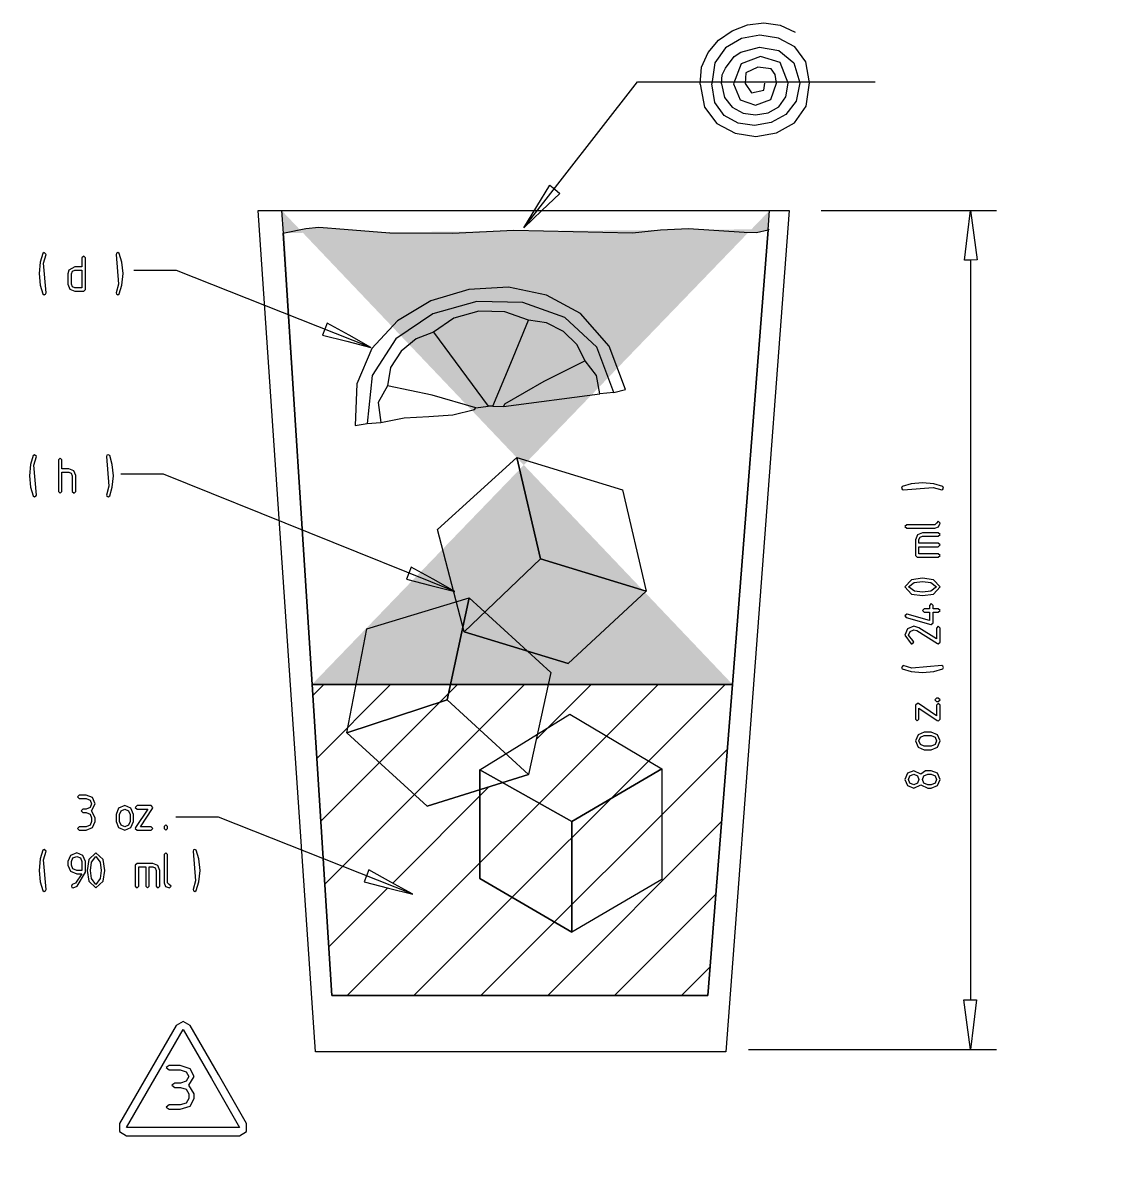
# Model space of a CAD drawing. Header units: metres. Extents: x 0 to 16.5, y 0 to 11.5.
# Drawn here: x 6.787 to 8.371, y 2.161 to 3.804 of the extents above; entities that cross this region are included whole.
import ezdxf

# ---------------------------------------------------------------- set-up
doc = ezdxf.new("R2010")
doc.units = ezdxf.units.M
doc.layers.add('stou orange', color=30, linetype='Continuous')
doc.layers.add('tonic', color=63, linetype='Continuous')

msp = doc.modelspace()

# ---------------------------------------------------------------- hatches: boundary and pattern name
h = msp.add_hatch()
h.set_pattern_fill('AR-CONC', color=256, scale=0.0007, style=0)
h.set_pattern_definition([(50, (2.31049, 0.84261), (0.1275293, -0.0111574), [0.013335, -0.146685]), (355, (2.31049, 0.84261), (-0.02467, 0.1337397), [0.010668, -0.117348]), (100.451, (2.32112, 0.84168), (0.1028598, 0.1225817), [0.011333, -0.124663]), (46.1842, (2.31049, 0.87817), (0.1897553, -0.0294296), [0.0200025, -0.2200275]), (96.6356, (2.3263, 0.87572), (0.166183, 0.173198), [0.0169995, -0.1869945]), (351.184, (2.31049, 0.87817), (0.1661832, 0.1731976), [0.016002, -0.176022]), (21, (2.32827, 0.86928), (0.1061304, -0.0715859), [0.013335, -0.146685]), (326, (2.32827, 0.86928), (0.0432614, 0.1289316), [0.010668, -0.117348]), (71.4514, (2.33711, 0.86332), (0.1493915, 0.057346), [0.011333, -0.124663]), (37.5, (2.31049, 0.84261), (0.00216202, 0.05918853), [0, -0.1159256, 0, -0.119126, 0, -0.1177925]), (7.5, (2.31049, 0.84261), (0.04677376, 0.0701264), [0, -0.0679196, 0, -0.1132586, 0, -0.0448945]), (327.5, (2.27084, 0.84261), (0.09491342, -0.00401012), [0, -0.04445, 0, -0.138684, 0, -0.184023]), (317.5, (2.25306, 0.84261), (0.1036904, 0.01779854), [0, -0.057785, 0, -0.0921004, 0, -0.130683])])
h.paths.add_polyline_path([(13.8208, 3.7266), (13.4233, 3.7266), (13.4233, 3.5566), (13.8208, 3.5566)])
h.paths.add_polyline_path([(3.0762, 1.2703), (3.0756, 1.2705), (3.0569, 1.2658), (3.0362, 1.2666), (2.949, 1.2715), (2.9053, 1.2699), (2.8613, 1.2652), (2.6755, 1.2691), (2.5787, 1.265), (2.481, 1.2652), (2.3964, 1.2718), (2.383, 1.2726), (2.3695, 1.2734), (2.3492, 1.2718), (2.3159, 1.2652), (2.3105, 1.2644), (2.373, 0.8426), (2.4879, 0.8426), (2.4444, 0.8844), (2.4768, 1.0338), (2.6259, 1.0745), (2.5902, 0.9283), (2.6609, 0.8602), (2.7675, 0.9261), (2.9002, 0.847), (2.9002, 0.8426), (3.0065, 0.8426)])
h.paths.add_polyline_path([(2.4649, 0.9893), (2.4299, 0.9981), (2.3948, 1.0069), (2.3983, 1.0156), (2.4017, 1.0242), (2.4333, 1.0068)], flags=16)
edge = h.paths.add_edge_path()
edge.add_line((7.1649, 3.5007), (7.1955, 3.5073))
edge.add_line((7.1955, 3.5073), (7.2142, 3.5089))
edge.add_line((7.2142, 3.5089), (7.2267, 3.5081))
edge.add_line((7.2267, 3.5081), (7.239, 3.5073))
edge.add_line((7.239, 3.5073), (7.3169, 3.5007))
edge.add_line((7.3169, 3.5007), (7.4069, 3.5006))
edge.add_line((7.4069, 3.5006), (7.496, 3.5047))
edge.add_line((7.496, 3.5047), (7.667, 3.5007))
edge.add_line((7.667, 3.5007), (7.7075, 3.5054))
edge.add_line((7.7075, 3.5054), (7.7479, 3.507))
edge.add_line((7.7479, 3.507), (7.8282, 3.5021))
edge.add_line((7.8282, 3.5021), (7.8461, 3.5014))
edge.add_line((7.8461, 3.5014), (7.8629, 3.5051))
edge.add_line((7.8629, 3.5051), (7.8643, 3.5061))
at = {"layer": 'stou orange'}
h = msp.add_hatch(dxfattribs=at)
h.set_pattern_fill('ANSI31', color=256, scale=0.0215, style=0)
h.set_pattern_definition([(45, (7.20464, 3.41151), (-0.0482689, 0.0482689), [])])
h.paths.add_polyline_path([(7.7096, 2.7273), (7.5768, 2.8064), (7.5299, 2.7774), (7.5172, 2.7192), (7.4798, 2.7075), (7.5795, 2.6515)], flags=17)
h.paths.add_polyline_path([(7.3499, 2.5465), (7.3149, 2.5553), (7.2799, 2.5642), (7.2834, 2.5728), (7.2207, 2.5976), (7.2333, 2.4001), (7.7761, 2.4001), (7.8114, 2.8492), (7.5455, 2.8492), (7.5299, 2.7774), (7.5768, 2.8064), (7.7096, 2.7273), (7.7096, 2.5677), (7.5795, 2.4919), (7.4468, 2.5691), (7.4468, 2.6972), (7.3706, 2.6734), (7.2549, 2.7794), (7.2682, 2.8492), (7.2046, 2.8492), (7.2207, 2.5976), (7.2834, 2.5728), (7.2868, 2.5815), (7.3184, 2.564)])
h.paths.add_polyline_path([(7.3995, 2.8269), (7.2549, 2.7794), (7.3706, 2.6734), (7.4468, 2.6972), (7.4468, 2.726), (7.4844, 2.7492)], flags=17)
h.paths.add_polyline_path([(7.4044, 2.8492), (7.3995, 2.8269), (7.4844, 2.7492), (7.5299, 2.7774), (7.5455, 2.8492)], flags=17)
h.paths.add_polyline_path([(7.2682, 2.8492), (7.2549, 2.7794), (7.3995, 2.8269), (7.4044, 2.8492)], flags=17)
h.paths.add_polyline_path([(7.7096, 2.7273), (7.5795, 2.6515), (7.5795, 2.4919), (7.7096, 2.5677)], flags=17)
h.paths.add_polyline_path([(7.4468, 2.5691), (7.5795, 2.4919), (7.5795, 2.6515), (7.4798, 2.7075), (7.4468, 2.6972)], flags=17)
h.paths.add_polyline_path([(15.1063, 3.4115), (15.1063, 3.2415), (15.5038, 3.2415), (15.5038, 3.4115)])
at = {"layer": 'tonic'}
h = msp.add_hatch(dxfattribs=at)
h.set_pattern_fill('TRIANG', color=256, scale=0.01, angle=135, style=0)
h.set_pattern_definition([(195, (15.931805, 4.46975), (-0.0246525, -0.0920044), [0.047625, -0.047625]), (255, (15.931805, 4.46975), (0.0673519, -0.0673519), [0.047625, -0.047625]), (135, (15.91948, 4.42374), (-0.0920044, -0.0246525), [0.047625, -0.047625])])
h.paths.add_polyline_path([(13.8208, 3.7266), (13.4233, 3.7266), (13.4233, 3.5566), (13.8208, 3.5566)])
h.paths.add_polyline_path([(3.0762, 1.2703), (3.0756, 1.2705), (3.0569, 1.2658), (3.0362, 1.2666), (2.949, 1.2715), (2.9053, 1.2699), (2.8613, 1.2652), (2.6755, 1.2691), (2.5787, 1.265), (2.481, 1.2652), (2.3964, 1.2718), (2.383, 1.2726), (2.3695, 1.2734), (2.3492, 1.2718), (2.3159, 1.2652), (2.3105, 1.2644), (2.373, 0.8426), (2.4879, 0.8426), (2.4444, 0.8844), (2.4768, 1.0338), (2.6259, 1.0745), (2.5902, 0.9283), (2.6609, 0.8602), (2.7675, 0.9261), (2.9002, 0.847), (2.9002, 0.8426), (3.0065, 0.8426)])
h.paths.add_polyline_path([(2.4649, 0.9893), (2.4299, 0.9981), (2.3948, 1.0069), (2.3983, 1.0156), (2.4017, 1.0242), (2.4333, 1.0068)], flags=16)
h.paths.add_polyline_path([(2.6259, 1.0745), (2.4768, 1.0338), (2.4444, 0.8844), (2.5902, 0.9283)], flags=17)
h.paths.add_polyline_path([(2.5902, 0.9283), (2.4444, 0.8844), (2.4879, 0.8426), (2.6374, 0.8426), (2.6374, 0.8457), (2.6609, 0.8602)], flags=17)
h.paths.add_polyline_path([(2.6609, 0.8602), (2.6374, 0.8457), (2.6429, 0.8426), (2.6792, 0.8426)], flags=17)
h.paths.add_polyline_path([(2.7252, 0.9), (2.6609, 0.8602), (2.6792, 0.8426), (2.7112, 0.8426)], flags=17)
h.paths.add_polyline_path([(2.7675, 0.9261), (2.7252, 0.9), (2.7112, 0.8426), (2.8928, 0.8426), (2.9002, 0.847)], flags=17)
h.paths.add_polyline_path([(2.3983, 1.0156), (2.3948, 1.0069), (2.4299, 0.9981), (2.4649, 0.9893)], flags=0)
h.paths.add_polyline_path([(2.4017, 1.0242), (2.3983, 1.0156), (2.4649, 0.9893), (2.4333, 1.0068)], flags=0)
edge = h.paths.add_edge_path()
edge.add_line((7.8114, 2.8493), (7.8629, 3.5051))
edge.add_line((7.8629, 3.5051), (7.8651, 3.5332))
edge.add_line((7.2046, 2.8492), (7.8114, 2.8492))
edge.add_line((7.8114, 2.8492), (7.8116, 2.8492))
edge.add_line((7.1607, 3.5332), (7.1628, 3.5005))
edge.add_line((7.1628, 3.5005), (7.2046, 2.8492))
edge.add_line((7.1649, 3.5007), (7.1955, 3.5073))
edge.add_line((7.1955, 3.5073), (7.2142, 3.5089))
edge.add_line((7.2142, 3.5089), (7.2267, 3.5081))
edge.add_line((7.2267, 3.5081), (7.239, 3.5073))
edge.add_line((7.239, 3.5073), (7.3169, 3.5007))
edge.add_line((7.3169, 3.5007), (7.4069, 3.5006))
edge.add_line((7.4069, 3.5006), (7.496, 3.5047))
edge.add_line((7.496, 3.5047), (7.667, 3.5007))
edge.add_line((7.667, 3.5007), (7.7075, 3.5054))
edge.add_line((7.7075, 3.5054), (7.7479, 3.507))
edge.add_line((7.7479, 3.507), (7.8282, 3.5021))
edge.add_line((7.8282, 3.5021), (7.8461, 3.5014))
edge.add_line((7.8461, 3.5014), (7.8629, 3.5051))
edge.add_line((7.8629, 3.5051), (7.8643, 3.5061))

# ---------------------------------------------------------------- linework, layer by layer
for points in [[(7.7648, 3.7154), (7.767, 3.7399), (7.7764, 3.7613), (7.7915, 3.7791), (7.8109, 3.7925), (7.8331, 3.8011), (7.8567, 3.804), (7.8802, 3.8008), (7.9022, 3.7907)], [(7.9229, 3.7176), (7.9176, 3.7479), (7.9015, 3.7694), (7.8781, 3.782), (7.8512, 3.786), (7.8244, 3.7812), (7.8015, 3.7679), (7.786, 3.746), (7.7817, 3.7157)], [(7.7958, 3.7158), (7.7965, 3.7287), (7.8012, 3.7385), (7.8137, 3.7553), (7.8235, 3.7614), (7.8506, 3.769), (7.8785, 3.7638), (7.9001, 3.7464), (7.9089, 3.7173), (7.9032, 3.691), (7.8883, 3.6718), (7.8674, 3.66), (7.8435, 3.6558), (7.8198, 3.6591), (7.7995, 3.6701), (7.7858, 3.6889), (7.7817, 3.7157)], [(7.8919, 3.7171), (7.8802, 3.7466), (7.852, 3.7555), (7.824, 3.745), (7.8128, 3.7161)], [(7.8749, 3.7169), (7.873, 3.7292), (7.8674, 3.7377), (7.8479, 3.7401), (7.8308, 3.7319), (7.8297, 3.7163)], [(7.5101, 3.5081), (7.6744, 3.7189), (8.0176, 3.7189)], [(7.7648, 3.7154), (7.7709, 3.6824), (7.7891, 3.6587), (7.8153, 3.6446), (7.8453, 3.64), (7.8752, 3.6451), (7.9008, 3.6596), (7.918, 3.6838), (7.9229, 3.7176)], [(7.7648, 3.7154), (7.7648, 3.7154)], [(7.7817, 3.7157), (7.7817, 3.7157)], [(7.7958, 3.7158), (7.7998, 3.6961), (7.8109, 3.6821), (7.8267, 3.6738), (7.8448, 3.6711), (7.8628, 3.6742), (7.8783, 3.6828), (7.8887, 3.6972), (7.8919, 3.7171)], [(7.7958, 3.7158), (7.7958, 3.7158)], [(7.8128, 3.7161), (7.8224, 3.6926), (7.8448, 3.6851), (7.8667, 3.6932), (7.8749, 3.7169)], [(7.8128, 3.7161), (7.8128, 3.7161)], [(7.8297, 3.7163), (7.839, 3.703), (7.8567, 3.7069), (7.858, 3.7167)], [(7.8297, 3.7163), (7.8297, 3.7163)], [(7.8749, 3.7169), (7.8749, 3.7169)], [(7.8919, 3.7171), (7.8919, 3.7171)], [(7.9229, 3.7176), (7.9229, 3.7176)], [(7.1607, 3.5332), (7.1628, 3.5005), (7.2046, 2.8492)], [(7.8114, 2.8493), (7.8629, 3.5051), (7.8651, 3.5332)], [(7.9397, 3.5332), (8.1928, 3.5332)], [(7.1649, 3.5007), (7.1955, 3.5073), (7.2142, 3.5089), (7.2267, 3.5081), (7.239, 3.5073), (7.3169, 3.5007), (7.4069, 3.5006), (7.496, 3.5047), (7.667, 3.5007), (7.7075, 3.5054), (7.7479, 3.507), (7.8282, 3.5021), (7.8461, 3.5014), (7.8629, 3.5051), (7.8643, 3.5061)], [(8.1549, 3.4617), (8.1549, 2.3939)], [(7.2896, 3.3356), (7.009, 3.4466), (6.9475, 3.4466)], [(7.6402, 3.2704), (7.6572, 3.275), (7.6337, 3.3372), (7.5922, 3.3843), (7.5432, 3.411), (7.488, 3.4223), (7.4309, 3.4192), (7.3761, 3.4028), (7.3281, 3.374), (7.291, 3.3338), (7.2692, 3.2832), (7.267, 3.2231), (7.284, 3.2256)], [(7.6402, 3.2704), (7.6159, 3.3357), (7.5695, 3.3786), (7.509, 3.4003), (7.4427, 3.4017), (7.3788, 3.3838), (7.3255, 3.3479), (7.2912, 3.2948), (7.284, 3.2256)], [(7.5172, 3.3747), (7.4831, 3.387), (7.4454, 3.3878), (7.4093, 3.3777), (7.3798, 3.3575)], [(7.4658, 3.2506), (7.4916, 3.3127), (7.5172, 3.3747)], [(7.5989, 3.3161), (7.587, 3.3396), (7.5674, 3.3585), (7.5432, 3.3709), (7.5172, 3.3747)], [(7.3798, 3.3575), (7.3548, 3.3479), (7.3331, 3.33), (7.3181, 3.3064), (7.3133, 3.2802)], [(7.3798, 3.3575), (7.4193, 3.3042), (7.4589, 3.2508)], [(7.5989, 3.3161), (7.539, 3.2863), (7.4823, 3.2535), (7.4811, 3.2501)], [(7.6202, 3.2684), (7.615, 3.295), (7.5989, 3.3161)], [(7.3133, 3.2802), (7.2999, 3.2561), (7.304, 3.2274)], [(7.4409, 3.2482), (7.3781, 3.2664), (7.3133, 3.2802)], [(7.6402, 3.2704), (7.6202, 3.2684)], [(7.4811, 3.2501), (7.6202, 3.2684)], [(7.304, 3.2274), (7.3377, 3.2337), (7.3731, 3.2358), (7.4077, 3.2383), (7.4389, 3.246), (7.4409, 3.2482)], [(7.4409, 3.2482), (7.4589, 3.2508)], [(7.4658, 3.2506), (7.4589, 3.2508)], [(7.4658, 3.2506), (7.4811, 3.2501)], [(7.284, 3.2256), (7.304, 3.2274)], [(7.4244, 2.9252), (7.3856, 3.073), (7.5001, 3.1769), (7.5345, 3.0303)], [(7.5001, 3.1769), (7.6526, 3.1302), (7.6871, 2.9837)], [(7.4109, 2.9834), (6.99, 3.1524), (6.9285, 3.1524)], [(7.2549, 2.7794), (7.2835, 2.9296), (7.4315, 2.9741), (7.3995, 2.8269)], [(7.4315, 2.9741), (7.5492, 2.8663), (7.5172, 2.7192)], [(7.2046, 2.8492), (7.2046, 2.8492), (7.2333, 2.4001), (7.7761, 2.4001), (7.8114, 2.8492), (7.8114, 2.8493)], [(7.2046, 2.8492), (7.8114, 2.8492), (7.8116, 2.8492)], [(7.4468, 2.726), (7.5768, 2.8064), (7.7096, 2.7273), (7.5795, 2.6515)], [(7.7096, 2.7273), (7.7096, 2.5677), (7.5795, 2.4919)], [(7.3499, 2.5465), (7.0694, 2.6575), (7.008, 2.6575)], [(7.8345, 2.3223), (8.1928, 2.3223)]]:
    msp.add_lwpolyline(points)
for points in [[(7.5552, 3.5637), (7.5624, 3.5578), (7.5363, 3.5329), (7.5101, 3.5081), (7.529, 3.5388), (7.548, 3.5696), (7.5552, 3.5637)], [(7.5552, 3.5637), (7.5624, 3.5578), (7.5363, 3.5329), (7.5101, 3.5081), (7.529, 3.5388), (7.548, 3.5696), (7.5552, 3.5637)], [(7.8651, 3.5332), (7.8934, 3.5332), (7.8021, 2.3192), (7.2098, 2.3192), (7.1268, 3.5332), (7.1607, 3.5332), (7.8651, 3.5332)], [(8.1555, 3.4616), (8.1462, 3.4615), (8.1507, 3.4974), (8.1551, 3.5332), (8.16, 3.4974), (8.1648, 3.4617), (8.1555, 3.4616)], [(8.1555, 3.4616), (8.1462, 3.4615), (8.1507, 3.4974), (8.1551, 3.5332), (8.16, 3.4974), (8.1648, 3.4617), (8.1555, 3.4616)], [(7.8629, 3.5051), (7.8114, 2.8492), (7.2046, 2.8492), (7.1628, 3.5005), (7.1649, 3.5007), (7.1955, 3.5073), (7.2142, 3.5089), (7.2267, 3.5081), (7.239, 3.5073), (7.3169, 3.5007), (7.4069, 3.5006), (7.496, 3.5047), (7.667, 3.5007), (7.7075, 3.5054), (7.7479, 3.507), (7.8282, 3.5021), (7.8461, 3.5014), (7.8629, 3.5051)], [(6.8171, 3.4571), (6.8207, 3.4698), (6.8181, 3.4723), (6.816, 3.4711), (6.8122, 3.4585), (6.8106, 3.442), (6.8122, 3.4255), (6.816, 3.4128), (6.8181, 3.4116), (6.8199, 3.4124), (6.8207, 3.4142), (6.8171, 3.4571)], [(6.8523, 3.4268), (6.8551, 3.4196), (6.8624, 3.4167), (6.875, 3.4167), (6.8775, 3.4192), (6.8775, 3.4647), (6.875, 3.4673), (6.8725, 3.4647), (6.8725, 3.452), (6.8624, 3.452), (6.8536, 3.4471), (6.8523, 3.4419), (6.8523, 3.4268)], [(6.9253, 3.4268), (6.9217, 3.4142), (6.9225, 3.4124), (6.9243, 3.4116), (6.9264, 3.4128), (6.9302, 3.4255), (6.9318, 3.442), (6.9302, 3.4585), (6.9264, 3.4711), (6.9243, 3.4723), (6.9225, 3.4715), (6.9217, 3.4698), (6.9253, 3.4268)], [(6.8725, 3.4471), (6.8725, 3.4217), (6.8624, 3.4217), (6.8588, 3.4232), (6.8573, 3.4268), (6.8573, 3.4419), (6.8588, 3.4455), (6.8624, 3.4471), (6.8725, 3.4471)], [(7.2229, 3.362), (7.2195, 3.3533), (7.2546, 3.3445), (7.2896, 3.3356), (7.258, 3.3531), (7.2264, 3.3706), (7.2229, 3.362)], [(7.2229, 3.362), (7.2195, 3.3533), (7.2546, 3.3445), (7.2896, 3.3356), (7.258, 3.3531), (7.2264, 3.3706), (7.2229, 3.362)], [(6.8032, 3.1655), (6.8068, 3.1781), (6.8042, 3.1806), (6.8021, 3.1795), (6.7983, 3.1668), (6.7967, 3.1503), (6.7983, 3.1338), (6.8021, 3.1212), (6.8042, 3.12), (6.806, 3.1208), (6.8068, 3.1225), (6.8032, 3.1655)], [(6.8384, 3.1275), (6.8409, 3.125), (6.8434, 3.1275), (6.8434, 3.1554), (6.8535, 3.1554), (6.8571, 3.1539), (6.8586, 3.1503), (6.8586, 3.1275), (6.8611, 3.125), (6.8636, 3.1275), (6.8636, 3.1505), (6.8606, 3.1575), (6.8535, 3.1604), (6.8434, 3.1604), (6.8434, 3.1731), (6.8409, 3.1756), (6.8384, 3.1731), (6.8384, 3.1275)], [(6.9114, 3.1351), (6.9078, 3.1225), (6.9086, 3.1208), (6.9104, 3.12), (6.9125, 3.1212), (6.9163, 3.1338), (6.9179, 3.1503), (6.9163, 3.1668), (6.9125, 3.1795), (6.9104, 3.1806), (6.9086, 3.1799), (6.9078, 3.1781), (6.9114, 3.1351)], [(7.5001, 3.1769), (7.5345, 3.0303), (7.4244, 2.9252), (7.3856, 3.073), (7.5001, 3.1769)], [(7.5001, 3.1769), (7.6526, 3.1302), (7.6871, 2.9837), (7.5345, 3.0303), (7.5001, 3.1769)], [(8.101, 3.1336), (8.1136, 3.13), (8.1153, 3.1308), (8.1161, 3.1326), (8.115, 3.1347), (8.1023, 3.1385), (8.0858, 3.1401), (8.0693, 3.1385), (8.0566, 3.1347), (8.0555, 3.1326), (8.0563, 3.1308), (8.058, 3.13), (8.101, 3.1336)], [(8.1035, 3.0745), (8.1091, 3.0766), (8.1111, 3.0821), (8.1086, 3.0846), (8.106, 3.082), (8.1035, 3.0795), (8.063, 3.0795), (8.0605, 3.077), (8.063, 3.0745), (8.1035, 3.0745)], [(8.0782, 3.0329), (8.1086, 3.0329), (8.1111, 3.0354), (8.1086, 3.0379), (8.0807, 3.0379), (8.0807, 3.048), (8.1086, 3.048), (8.1111, 3.0505), (8.1086, 3.0531), (8.0807, 3.0531), (8.0807, 3.0582), (8.0823, 3.0617), (8.0858, 3.0631), (8.1086, 3.0631), (8.1111, 3.0657), (8.1086, 3.0682), (8.0858, 3.0682), (8.0786, 3.0653), (8.0757, 3.0581), (8.0757, 3.0354), (8.0782, 3.0329)], [(7.5345, 3.0303), (7.6871, 2.9837), (7.5745, 2.8793), (7.4244, 2.9252), (7.5345, 3.0303)], [(7.4244, 2.9252), (7.5745, 2.8793), (7.6871, 2.9837), (7.5345, 3.0303), (7.4244, 2.9252)], [(7.3444, 3.0097), (7.3409, 3.0011), (7.3759, 2.9922), (7.4109, 2.9834), (7.3793, 3.0009), (7.3478, 3.0183), (7.3444, 3.0097)], [(7.3444, 3.0097), (7.3409, 3.0011), (7.3759, 2.9922), (7.4109, 2.9834), (7.3793, 3.0009), (7.3478, 3.0183), (7.3444, 3.0097)], [(8.0701, 3.0003), (8.0605, 2.9899), (8.0701, 2.9794), (8.0858, 2.9773), (8.1015, 2.9794), (8.1111, 2.9899), (8.1015, 3.0003), (8.0858, 3.0025), (8.0701, 3.0003)], [(8.0977, 2.9962), (8.1061, 2.9899), (8.0977, 2.9836), (8.0858, 2.9823), (8.074, 2.9837), (8.0655, 2.9899), (8.0739, 2.9962), (8.0858, 2.9975), (8.0977, 2.9962)], [(7.4315, 2.9741), (7.3995, 2.8269), (7.2549, 2.7794), (7.2835, 2.9296), (7.4315, 2.9741)], [(7.4315, 2.9741), (7.5492, 2.8663), (7.5172, 2.7192), (7.3995, 2.8269), (7.4315, 2.9741)], [(8.101, 2.9381), (8.101, 2.9533), (8.1086, 2.9533), (8.1111, 2.9558), (8.1086, 2.9583), (8.101, 2.9583), (8.101, 2.9633), (8.0985, 2.9659), (8.096, 2.9633), (8.096, 2.9583), (8.0884, 2.9583), (8.0858, 2.9558), (8.0884, 2.9533), (8.096, 2.9533), (8.096, 2.9414), (8.0638, 2.9506), (8.063, 2.9507), (8.0605, 2.9482), (8.0624, 2.9458), (8.0978, 2.9356), (8.0985, 2.9356), (8.101, 2.9381)], [(8.0696, 2.908), (8.0706, 2.9078), (8.0732, 2.9103), (8.0719, 2.9125), (8.0655, 2.9204), (8.0678, 2.9258), (8.0731, 2.9281), (8.0774, 2.9268), (8.1072, 2.9083), (8.1086, 2.9078), (8.1111, 2.9103), (8.1111, 2.9306), (8.1086, 2.9331), (8.1061, 2.9306), (8.1061, 2.9149), (8.0805, 2.9308), (8.0731, 2.9331), (8.0642, 2.9294), (8.0605, 2.9204), (8.0696, 2.908)], [(8.0706, 2.8727), (8.058, 2.8763), (8.0555, 2.8736), (8.0566, 2.8715), (8.0693, 2.8678), (8.0858, 2.8662), (8.1023, 2.8678), (8.115, 2.8715), (8.1161, 2.8736), (8.1153, 2.8755), (8.1136, 2.8763), (8.0706, 2.8727)], [(7.8114, 2.8492), (7.7761, 2.4001), (7.2333, 2.4001), (7.2046, 2.8492), (7.8114, 2.8492)], [(7.3995, 2.8269), (7.5172, 2.7192), (7.3706, 2.6734), (7.2549, 2.7794), (7.3995, 2.8269)], [(7.2549, 2.7794), (7.3706, 2.6734), (7.5172, 2.7192), (7.3995, 2.8269), (7.2549, 2.7794)], [(8.1086, 2.8245), (8.1111, 2.827), (8.1086, 2.8295), (8.106, 2.8295), (8.1035, 2.827), (8.106, 2.8245), (8.1086, 2.8245)], [(8.1071, 2.7973), (8.1087, 2.7967), (8.1111, 2.7992), (8.1111, 2.8194), (8.1086, 2.8219), (8.1061, 2.8194), (8.1061, 2.804), (8.0798, 2.8215), (8.0784, 2.8219), (8.0757, 2.8194), (8.0757, 2.7992), (8.0782, 2.7967), (8.0807, 2.7992), (8.0807, 2.8148), (8.1071, 2.7973)], [(7.7096, 2.7273), (7.5795, 2.6515), (7.4468, 2.726), (7.5768, 2.8064), (7.7096, 2.7273)], [(8.1074, 2.7587), (8.1111, 2.7676), (8.1074, 2.7766), (8.0985, 2.7803), (8.0884, 2.7803), (8.0794, 2.7766), (8.0757, 2.7676), (8.0794, 2.7587), (8.0884, 2.755), (8.0985, 2.755), (8.1074, 2.7587)], [(8.1039, 2.7731), (8.1061, 2.7676), (8.1039, 2.7623), (8.0985, 2.76), (8.0884, 2.76), (8.083, 2.7623), (8.0807, 2.7676), (8.083, 2.7731), (8.0884, 2.7753), (8.0985, 2.7753), (8.1039, 2.7731)], [(7.7096, 2.7273), (7.7096, 2.5677), (7.5795, 2.4919), (7.5795, 2.6515), (7.7096, 2.7273)], [(7.5795, 2.6515), (7.5795, 2.4919), (7.4468, 2.5691), (7.4468, 2.726), (7.5795, 2.6515)], [(7.4468, 2.726), (7.4468, 2.5691), (7.5795, 2.4919), (7.5795, 2.6515), (7.4468, 2.726)], [(8.1074, 2.721), (8.0985, 2.7247), (8.0901, 2.7243), (8.0833, 2.7197), (8.0731, 2.7247), (8.0642, 2.721), (8.0605, 2.7121), (8.0642, 2.7032), (8.0731, 2.6995), (8.0833, 2.7045), (8.0934, 2.6995), (8.0985, 2.6995), (8.1074, 2.7032), (8.1111, 2.7121), (8.1074, 2.721)], [(8.0786, 2.7067), (8.0731, 2.7045), (8.0677, 2.7067), (8.0655, 2.7121), (8.0677, 2.7175), (8.0731, 2.7197), (8.0786, 2.7175), (8.0807, 2.7121), (8.0786, 2.7067)], [(8.1039, 2.7067), (8.0985, 2.7045), (8.0934, 2.7045), (8.0879, 2.7067), (8.0858, 2.7121), (8.0879, 2.7175), (8.0934, 2.7197), (8.0985, 2.7197), (8.1039, 2.7175), (8.1061, 2.7121), (8.1039, 2.7067)], [(6.8842, 2.6621), (6.8864, 2.6566), (6.8864, 2.6515), (6.8842, 2.6461), (6.8788, 2.6439), (6.8686, 2.6439), (6.8662, 2.6414), (6.8686, 2.6389), (6.8788, 2.6389), (6.8877, 2.6426), (6.8914, 2.6515), (6.8914, 2.6566), (6.8864, 2.6667), (6.8914, 2.6769), (6.8877, 2.6858), (6.8788, 2.6895), (6.8686, 2.6895), (6.8662, 2.687), (6.8686, 2.6845), (6.8788, 2.6845), (6.8842, 2.6823), (6.8864, 2.6769), (6.8842, 2.6714), (6.8788, 2.6693), (6.8738, 2.6693), (6.8712, 2.6667), (6.8738, 2.6642), (6.8788, 2.6642), (6.8842, 2.6621)], [(6.9254, 2.6426), (6.9343, 2.6389), (6.9432, 2.6426), (6.9469, 2.6515), (6.9469, 2.6616), (6.9432, 2.6706), (6.9343, 2.6743), (6.9254, 2.6706), (6.9217, 2.6616), (6.9217, 2.6515), (6.9254, 2.6426)], [(6.9397, 2.6461), (6.9343, 2.6439), (6.9289, 2.6461), (6.9267, 2.6515), (6.9267, 2.6616), (6.9289, 2.667), (6.9343, 2.6693), (6.9397, 2.667), (6.9419, 2.6616), (6.9419, 2.6515), (6.9397, 2.6461)], [(6.95, 2.6429), (6.9495, 2.6413), (6.952, 2.6389), (6.9722, 2.6389), (6.9747, 2.6414), (6.9722, 2.6439), (6.9568, 2.6439), (6.9743, 2.6702), (6.9747, 2.6717), (6.9722, 2.6743), (6.952, 2.6743), (6.9495, 2.6718), (6.952, 2.6693), (6.9676, 2.6693), (6.95, 2.6429)], [(6.9912, 2.6414), (6.9936, 2.6389), (6.9962, 2.6414), (6.9962, 2.644), (6.9936, 2.6465), (6.9912, 2.644), (6.9912, 2.6414)], [(6.8171, 2.596), (6.8207, 2.6087), (6.8181, 2.6112), (6.816, 2.61), (6.8122, 2.5974), (6.8106, 2.5809), (6.8122, 2.5644), (6.816, 2.5517), (6.8181, 2.5505), (6.8199, 2.5513), (6.8207, 2.5531), (6.8171, 2.596)], [(6.8655, 2.558), (6.8775, 2.5783), (6.8775, 2.5936), (6.8738, 2.6025), (6.8649, 2.6062), (6.856, 2.6025), (6.8523, 2.5935), (6.8523, 2.5884), (6.856, 2.5795), (6.8649, 2.5758), (6.8722, 2.5758), (6.8632, 2.5624), (6.8586, 2.5603), (6.8573, 2.5581), (6.8581, 2.5563), (6.8599, 2.5556), (6.8655, 2.558)], [(6.8649, 2.5808), (6.8595, 2.583), (6.8573, 2.5884), (6.8573, 2.5935), (6.8595, 2.599), (6.8649, 2.6011), (6.8703, 2.599), (6.8725, 2.5935), (6.8725, 2.5808), (6.8649, 2.5808)], [(6.9031, 2.5965), (6.8926, 2.6062), (6.8822, 2.5965), (6.88, 2.5809), (6.8822, 2.5652), (6.8926, 2.5556), (6.9031, 2.5652), (6.9053, 2.5809), (6.9031, 2.5965)], [(6.8989, 2.569), (6.8926, 2.5606), (6.8864, 2.569), (6.885, 2.5809), (6.8864, 2.5927), (6.8926, 2.6011), (6.8989, 2.5927), (6.9003, 2.5809), (6.8989, 2.569)], [(6.9912, 2.5631), (6.9933, 2.5576), (6.9988, 2.5556), (7.0012, 2.5581), (6.9986, 2.5606), (6.9962, 2.5631), (6.9962, 2.6036), (6.9936, 2.6062), (6.9912, 2.6036), (6.9912, 2.5631)], [(7.0364, 2.5657), (7.0328, 2.5531), (7.0336, 2.5513), (7.0354, 2.5505), (7.0375, 2.5517), (7.0413, 2.5644), (7.0429, 2.5809), (7.0413, 2.5974), (7.0375, 2.61), (7.0354, 2.6112), (7.0336, 2.6104), (7.0328, 2.6087), (7.0364, 2.5657)], [(6.9495, 2.5884), (6.9495, 2.5581), (6.952, 2.5556), (6.9546, 2.5581), (6.9546, 2.5859), (6.9647, 2.5859), (6.9647, 2.5581), (6.9672, 2.5556), (6.9697, 2.5581), (6.9697, 2.5859), (6.9748, 2.5859), (6.9783, 2.5844), (6.9798, 2.5809), (6.9798, 2.5581), (6.9823, 2.5556), (6.9849, 2.5581), (6.9849, 2.5808), (6.9819, 2.5881), (6.9747, 2.5909), (6.952, 2.5909), (6.9495, 2.5884)], [(7.2834, 2.5729), (7.2799, 2.5642), (7.3149, 2.5553), (7.3499, 2.5465), (7.3184, 2.564), (7.2868, 2.5815), (7.2834, 2.5729)], [(7.2834, 2.5729), (7.2799, 2.5642), (7.3149, 2.5553), (7.3499, 2.5465), (7.3184, 2.564), (7.2868, 2.5815), (7.2834, 2.5729)], [(8.1545, 2.3939), (8.1639, 2.394), (8.1594, 2.3581), (8.1549, 2.3223), (8.1501, 2.3581), (8.1452, 2.3939), (8.1545, 2.3939)], [(8.1545, 2.3939), (8.1639, 2.394), (8.1594, 2.3581), (8.1549, 2.3223), (8.1501, 2.3581), (8.1452, 2.3939), (8.1545, 2.3939)], [(7.0186, 2.3628), (7.0186, 2.3628), (7.0084, 2.3569), (6.9676, 2.2863), (6.9268, 2.2157), (6.9268, 2.2039), (6.937, 2.198), (7.0186, 2.198), (7.1, 2.198), (7.1102, 2.2039), (7.1102, 2.2157), (7.0695, 2.2863), (7.0287, 2.3569), (7.0186, 2.3628), (7.0186, 2.3628)], [(7.0186, 2.351), (7.0593, 2.2804), (7.1, 2.2098), (7.0186, 2.2098), (6.937, 2.2098), (6.9778, 2.2804), (7.0186, 2.351)], [(7.0231, 2.265), (7.0266, 2.2582), (7.0266, 2.2519), (7.0231, 2.2451), (7.0144, 2.2424), (6.9982, 2.2424), (6.9941, 2.2393), (6.9982, 2.2361), (7.0144, 2.2361), (7.0287, 2.2407), (7.0347, 2.2519), (7.0347, 2.2582), (7.0266, 2.2709), (7.0347, 2.2835), (7.0287, 2.2947), (7.0144, 2.2993), (6.9982, 2.2993), (6.9941, 2.2962), (6.9982, 2.293), (7.0144, 2.293), (7.0231, 2.2903), (7.0266, 2.2835), (7.0231, 2.2767), (7.0145, 2.274), (7.0064, 2.274), (7.0023, 2.2709), (7.0064, 2.2677), (7.0145, 2.2677), (7.0231, 2.265)]]:
    msp.add_lwpolyline(points, close=True)

doc.saveas('drawing.dxf')
